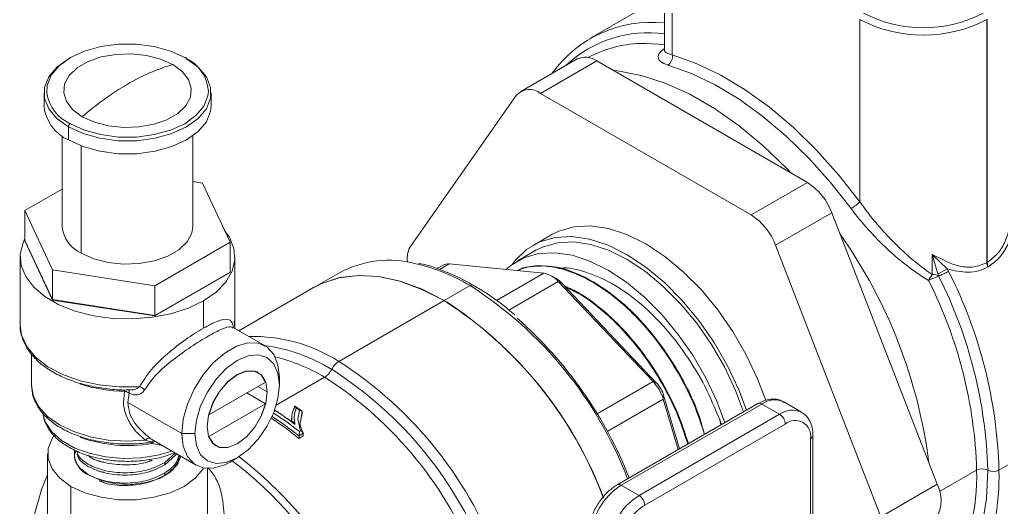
# Model space of a CAD drawing. Header units: centimetres. Extents: x -13594 to 4017, y -3206 to 1780.
# Drawn here: x -504.1 to -375.5, y -3023.6 to -2959.7 of the extents above; entities that cross this region are included whole.
import ezdxf

# ---------------------------------------------------------------- set-up
doc = ezdxf.new("R2010")
doc.units = ezdxf.units.CM

msp = doc.modelspace()

# ---------------------------------------------------------------- linework, layer by layer
at = {"color": 7, "linetype": 'Continuous', "lineweight": 0}
for p, q in [((-419.67, -2944.12), (-419.67, -2963.66)), ((-418.66, -2945.54), (-418.66, -2964.33)), ((-419.67, -2956.55), (-429.43, -2962.18)), ((-394.08, -2983.59), (-394.08, -2959.72)), ((-377.43, -2991.56), (-377.43, -2959.72)), ((-377.38, -2991.53), (-377.38, -2959.7)), ((-431.12, -2964.87), (-438.49, -2969.13)), ((-428.52, -2965.13), (-435.89, -2969.38)), ((-428.52, -2965.13), (-400.93, -2981.06)), ((-500.95, -2969.31), (-500.95, -2971.01)), ((-479.07, -2971.01), (-479.07, -2969.31)), ((-435.89, -2969.38), (-408.3, -2985.31)), ((-452.87, -2989.29), (-439.08, -2969.67)), ((-497.74, -2973.77), (-497.74, -2975.47)), ((-498.57, -2974.94), (-498.57, -2986.81)), ((-481.45, -2986.81), (-481.45, -2974.94)), ((-496.06, -2976.27), (-496.06, -2990.31)), ((-480.18, -2981.14), (-481.45, -2980.94)), ((-408.3, -2985.31), (-400.93, -2981.06)), ((-498.57, -2981.93), (-503.44, -2984.74)), ((-476.58, -2988.89), (-480.18, -2981.14)), ((-503.44, -2984.74), (-499.84, -2992.49)), ((-503.44, -2984.74), (-503.44, -2988.65)), ((-397.74, -2985.02), (-405.11, -2989.28)), ((-397.74, -2985.02), (-383.95, -3020.57)), ((-503.44, -2988.65), (-499.84, -2996.4)), ((-503.44, -2988.68), (-503.43, -2988.67)), ((-499.84, -2996.43), (-503.44, -2988.68)), ((-503.44, -2988.68), (-503.44, -2988.71)), ((-503.44, -2988.71), (-499.84, -2996.46)), ((-434.43, -2987.87), (-436.89, -2989.29)), ((-486.41, -2994.57), (-476.58, -2988.89)), ((-476.58, -2988.89), (-476.58, -2992.8)), ((-436.51, -2989.94), (-438.96, -2991.36)), ((-405.11, -2989.28), (-391.32, -3024.83)), ((-504.07, -2990.81), (-504.07, -2999.74)), ((-475.94, -2999.74), (-475.94, -2990.81)), ((-384.6, -2993.13), (-384.6, -2990.49)), ((-384.6, -2990.49), (-382.63, -2992.36)), ((-383.85, -2993.03), (-384.6, -2990.49)), ((-499.84, -2992.49), (-486.41, -2994.57)), ((-499.84, -2992.49), (-499.84, -2996.4)), ((-448.66, -2991.87), (-449.48, -2992.34)), ((-447.86, -2991.71), (-449.13, -2992.45)), ((-435.46, -2992.94), (-447.86, -2991.71)), ((-438.21, -2992.23), (-438.93, -2992.6)), ((-377.43, -2991.56), (-377.38, -2991.53)), ((-377.25, -2992.09), (-377.3, -2992.12)), ((-486.41, -2998.48), (-476.58, -2992.8)), ((-476.58, -2992.83), (-486.41, -2998.51)), ((-486.41, -2998.54), (-476.58, -2992.86)), ((-476.59, -2992.81), (-476.58, -2992.83)), ((-476.58, -2992.83), (-476.58, -2992.86)), ((-462.24, -2992.87), (-465.61, -2994.82)), ((-441.67, -2996.53), (-435.46, -2992.94)), ((-433.78, -2993.69), (-434.52, -2993.27)), ((-486.41, -2994.57), (-486.41, -2998.48)), ((-465.64, -2994.83), (-475.41, -3000.47)), ((-445.14, -2994.56), (-448.51, -2996.51)), ((-433.58, -2994.03), (-440.06, -2997.77)), ((-421.17, -3007.12), (-433.58, -2994.03)), ((-433.58, -2994.03), (-433.12, -2994.22)), ((-433.12, -2994.22), (-420.72, -3007.32)), ((-499.84, -2996.4), (-486.41, -2998.48)), ((-486.41, -2998.51), (-499.84, -2996.43)), ((-499.84, -2996.43), (-499.84, -2996.46)), ((-499.84, -2996.46), (-486.41, -2998.54)), ((-480.06, -2996.55), (-480.06, -3000.12)), ((-448.54, -2996.52), (-462.33, -3004.49)), ((-486.41, -2998.51), (-486.41, -2998.54)), ((-476.16, -3000.15), (-476.23, -3000.11)), ((-471.99, -3002.44), (-476.18, -3000.03)), ((-475.96, -3000.15), (-476.02, -2999.2)), ((-475.96, -3000.15), (-475.94, -2999.74)), ((-502.58, -3003.53), (-502.58, -3007.68)), ((-472.88, -3005.96), (-473.09, -3005.83)), ((-464.19, -3006.56), (-470.53, -3010.21)), ((-470.12, -3007.57), (-470.12, -3006.58)), ((-471.93, -3007.19), (-479.36, -3011.49)), ((-471.72, -3008.49), (-472.94, -3007.78)), ((-428.5, -3011.35), (-421.17, -3007.12)), ((-421.17, -3007.12), (-420.72, -3007.32)), ((-490.05, -3008.22), (-489.62, -3008.21)), ((-489.78, -3008.67), (-489.96, -3009.86)), ((-474.38, -3008.61), (-471.93, -3010.03)), ((-419.85, -3009.42), (-419.79, -3008.93)), ((-419.79, -3008.93), (-417.7, -3015.95)), ((-482.89, -3013.95), (-489.96, -3009.86)), ((-479.36, -3014.32), (-471.93, -3010.03)), ((-467.15, -3010.99), (-468.15, -3010.31)), ((-419.85, -3009.42), (-427.17, -3013.65)), ((-407.43, -3010.02), (-425.85, -3020.65)), ((-406.91, -3010.07), (-425.33, -3020.7)), ((-417.88, -3016.05), (-419.85, -3009.42)), ((-406.91, -3010.07), (-404.58, -3011.42)), ((-401.71, -3011.13), (-404.05, -3009.78)), ((-479.37, -3011.48), (-479.36, -3011.49)), ((-468.54, -3011.9), (-468.54, -3012.32)), ((-467.69, -3012.05), (-467.47, -3010.91)), ((-467.11, -3011.11), (-467.35, -3012.37)), ((-467.11, -3011.42), (-467.11, -3011.13)), ((-422.99, -3022.05), (-404.58, -3011.42)), ((-468.52, -3012.39), (-468.5, -3012.07)), ((-468.52, -3012.4), (-468.52, -3012.39)), ((-468.49, -3012.29), (-468.51, -3012.46)), ((-467.34, -3013.6), (-467.69, -3012.05)), ((-403.84, -3012.69), (-422.26, -3023.32)), ((-412.42, -3012.16), (-412.27, -3012.81)), ((-412.22, -3012.78), (-412.42, -3012.16)), ((-375.86, -3018.73), (-366.04, -3013.06)), ((-481.17, -3013.95), (-482.89, -3013.95)), ((-479.38, -3014.31), (-479.36, -3014.32)), ((-466.98, -3013.9), (-467.54, -3014.22)), ((-467.54, -3014.57), (-466.98, -3014.25)), ((-467.54, -3014.57), (-467.54, -3014.28)), ((-467.5, -3013.69), (-467.34, -3013.6)), ((-466.98, -3014.25), (-467.07, -3013.94)), ((-466.98, -3014.25), (-466.98, -3013.93)), ((-400.22, -3032.16), (-400.22, -3014.18)), ((-485.62, -3015.46), (-486.82, -3015.23)), ((-486.51, -3014.91), (-481.02, -3018.08)), ((-478.63, -3015.43), (-478.41, -3015.55)), ((-400.53, -3032.58), (-400.53, -3014.61)), ((-500.49, -3016.59), (-500.49, -3026.84)), ((-496.95, -3016.75), (-496.95, -3017.03)), ((-483.76, -3016.5), (-485.1, -3017.73)), ((-485.1, -3018.03), (-483.65, -3016.7)), ((-493.08, -3017.69), (-493.4, -3017.64)), ((-485.1, -3017.73), (-485.1, -3018.03)), ((-476.5, -3017.63), (-475.64, -3017.14)), ((-493.08, -3019.01), (-493.36, -3018.95)), ((-485.1, -3019.08), (-485.1, -3019.38)), ((-479.53, -3024.76), (-479.53, -3018.5)), ((-378.79, -3018.74), (-383.64, -3021.54)), ((-497.42, -3020.86), (-497.42, -3029.99)), ((-422.99, -3022.05), (-425.33, -3020.7)), ((-391.32, -3024.83), (-383.95, -3020.57)), ((-501.56, -3022.23), (-502.48, -3025.53))]:
    msp.add_line(p, q, dxfattribs=at)
at = {"color": 7, "linetype": 'Continuous', "lineweight": 0, "flags": 128}
for points in [[(-482.52, -2964.7), (-484.37, -2963.85), (-486.51, -2963.25), (-488.82, -2962.95), (-491.19, -2962.95), (-493.51, -2963.25), (-495.64, -2963.85), (-497.5, -2964.7), (-498.98, -2965.77), (-500, -2967), (-500.53, -2968.34), (-500.59, -2969.31)], [(-419.67, -2962.98), (-422.06, -2962.83), (-422.85, -2962.84)], [(-484.08, -2965.6), (-485.67, -2964.88), (-487.52, -2964.41), (-489.5, -2964.2), (-491.52, -2964.27), (-493.45, -2964.61), (-495.17, -2965.22), (-496.6, -2966.04), (-497.65, -2967.04), (-498.25, -2968.15), (-498.37, -2969.31), (-498.01, -2970.46), (-497.18, -2971.52), (-495.93, -2972.44)], [(-418.66, -2964.33), (-415.5, -2965.45), (-412.3, -2966.98), (-409.09, -2968.91), (-405.9, -2971.21), (-402.77, -2973.86), (-399.74, -2976.82), (-396.83, -2980.08), (-394.08, -2983.59)], [(-497.74, -2973.77), (-499.27, -2972.67), (-500.33, -2971.39), (-500.88, -2970.01), (-500.88, -2968.6), (-500.33, -2967.22), (-499.27, -2965.95), (-497.74, -2964.84), (-497.62, -2964.77)], [(-482.27, -2964.84), (-480.75, -2965.95), (-479.68, -2967.22), (-479.14, -2968.6), (-479.14, -2970.01), (-479.68, -2971.39), (-480.75, -2972.67), (-482.27, -2973.77), (-484.19, -2974.65), (-486.4, -2975.27), (-488.78, -2975.58), (-491.23, -2975.58), (-493.62, -2975.27), (-495.83, -2974.65), (-497.74, -2973.77)], [(-495.93, -2972.44), (-494.34, -2973.16), (-492.5, -2973.64), (-490.51, -2973.85), (-488.5, -2973.78), (-486.57, -2973.43), (-484.84, -2972.83), (-483.41, -2972), (-482.37, -2971.01), (-481.77, -2969.89), (-481.65, -2968.73), (-482.01, -2967.58), (-482.84, -2966.52), (-484.08, -2965.6)], [(-403.1, -2979.81), (-403.65, -2979.23), (-406.72, -2976.26), (-409.89, -2973.63), (-413.11, -2971.36), (-416.35, -2969.49), (-419.57, -2968.04), (-422.73, -2967.02), (-425.8, -2966.44), (-426.35, -2966.38)], [(-395.23, -2984.48), (-397.91, -2981.05), (-400.75, -2977.88), (-403.71, -2974.98), (-406.77, -2972.39), (-409.88, -2970.15), (-413.01, -2968.27), (-416.14, -2966.77), (-419.22, -2965.68)], [(-489.99, -2968.16), (-490, -2968.16), (-490.01, -2968.16), (-490.02, -2968.16), (-490.02, -2968.16), (-490.03, -2968.17), (-490.03, -2968.17), (-490.03, -2968.18), (-490.02, -2968.18)], [(-490.02, -2968.18), (-490.02, -2968.18), (-490.01, -2968.18), (-490, -2968.18), (-489.99, -2968.18), (-489.99, -2968.18), (-489.99, -2968.17), (-489.99, -2968.17), (-489.99, -2968.16)], [(-497.5, -2973.35), (-495.64, -2974.2), (-493.51, -2974.79), (-491.19, -2975.1), (-488.82, -2975.1), (-486.51, -2974.79), (-484.37, -2974.2), (-482.52, -2973.35), (-481.04, -2972.28), (-480.01, -2971.04), (-479.48, -2969.71), (-479.42, -2969.1)], [(-497.74, -2975.47), (-495.83, -2976.35), (-493.62, -2976.97), (-491.23, -2977.28), (-488.78, -2977.28), (-486.4, -2976.97), (-484.19, -2976.35), (-482.27, -2975.47), (-480.75, -2974.37), (-479.68, -2973.09), (-479.14, -2971.71), (-479.07, -2971.01)], [(-496.06, -2990.31), (-494.44, -2991.04), (-492.55, -2991.53), (-490.52, -2991.75), (-488.47, -2991.67), (-486.5, -2991.32), (-484.73, -2990.7), (-483.27, -2989.86), (-482.2, -2988.84), (-481.59, -2987.7), (-481.45, -2986.81)], [(-480.06, -2996.55), (-478.41, -2995.4), (-477.14, -2994.09), (-476.32, -2992.67), (-475.96, -2991.19), (-476.08, -2989.69), (-476.67, -2988.23), (-477.3, -2987.33)], [(-434.43, -2987.87), (-433.52, -2987.42), (-431.53, -2986.85), (-429.35, -2986.73), (-427.02, -2987.07), (-424.6, -2987.87), (-422.12, -2989.09), (-419.64, -2990.73), (-417.21, -2992.74), (-414.88, -2995.08), (-412.7, -2997.72), (-410.71, -3000.59), (-408.96, -3003.63), (-407.47, -3006.79), (-406.4, -3009.62)], [(-503.44, -2988.4), (-503.7, -2988.95), (-504.06, -2990.44), (-503.94, -2991.93), (-503.34, -2993.39), (-502.29, -2994.76), (-500.83, -2996), (-498.99, -2997.06), (-496.85, -2997.9), (-494.48, -2998.51), (-491.95, -2998.85), (-489.36, -2998.92), (-486.79, -2998.71), (-484.33, -2998.24), (-482.06, -2997.51), (-480.06, -2996.55)], [(-439.58, -2991.76), (-439.22, -2991.29), (-437.73, -2989.85), (-435.98, -2988.84), (-433.99, -2988.27), (-431.81, -2988.15), (-429.48, -2988.49), (-427.05, -2989.28), (-424.57, -2990.51), (-422.09, -2992.14), (-419.67, -2994.16), (-417.34, -2996.5), (-415.16, -2999.14), (-413.17, -3002), (-411.41, -3005.05), (-409.92, -3008.2), (-408.91, -3010.87)], [(-436.51, -2989.94), (-435.63, -2989.51), (-433.7, -2988.95), (-431.59, -2988.84), (-429.33, -2989.17), (-426.98, -2989.94), (-424.57, -2991.13), (-422.17, -2992.71), (-419.82, -2994.66), (-417.56, -2996.94), (-415.45, -2999.49), (-413.52, -3002.27), (-411.82, -3005.22), (-410.37, -3008.28), (-409.31, -3011.1)], [(-453.36, -2991.14), (-453.35, -2991.42), (-453.35, -2991.48)], [(-440.43, -2992.45), (-439.79, -2991.91), (-438.08, -2990.92), (-436.15, -2990.37), (-434.04, -2990.26), (-431.78, -2990.59), (-429.43, -2991.35), (-427.03, -2992.54), (-424.63, -2994.13), (-422.27, -2996.08), (-420.02, -2998.35), (-417.9, -3000.91), (-415.97, -3003.69), (-414.27, -3006.64), (-412.83, -3009.7), (-411.77, -3012.52)], [(-465.64, -2994.83), (-464.57, -2994.29), (-462.28, -2993.54), (-459.78, -2993.24), (-457.11, -2993.39), (-454.33, -2993.99), (-451.45, -2995.05), (-448.54, -2996.52)], [(-465.61, -2994.82), (-464.55, -2994.28), (-462.25, -2993.52), (-459.75, -2993.22), (-457.09, -2993.37), (-454.3, -2993.98), (-451.43, -2995.03), (-448.51, -2996.51)], [(-504.07, -2999.74), (-503.88, -3001.07), (-503.2, -3002.55), (-502.05, -3003.94), (-500.46, -3005.18), (-498.49, -3006.22), (-496.23, -3007.02), (-493.73, -3007.57), (-491.11, -3007.84), (-488.44, -3007.81)], [(-482.89, -3013.95), (-482.7, -3012.07), (-482.16, -3010.1), (-481.28, -3008.13), (-480.13, -3006.29), (-478.77, -3004.67), (-477.27, -3003.39), (-475.73, -3002.5), (-474.24, -3002.06), (-472.88, -3002.1), (-471.73, -3002.61), (-470.85, -3003.57), (-470.31, -3004.92), (-470.12, -3006.58)], [(-470.12, -3007.57), (-470.31, -3006.03), (-470.86, -3004.81), (-471.74, -3003.99), (-472.88, -3003.64), (-474.21, -3003.77), (-475.64, -3004.38), (-477.07, -3005.42), (-478.41, -3006.83), (-479.55, -3008.5), (-480.43, -3010.33), (-480.98, -3012.19), (-481.17, -3013.95)], [(-479.57, -3013.02), (-479.38, -3011.51), (-478.82, -3009.93), (-477.95, -3008.42), (-476.86, -3007.14), (-475.64, -3006.22), (-474.43, -3005.74), (-473.34, -3005.75), (-472.47, -3006.26), (-471.91, -3007.2), (-471.72, -3008.49)], [(-479.36, -3011.49), (-478.8, -3009.91), (-477.94, -3008.42), (-476.85, -3007.15), (-475.64, -3006.23), (-474.44, -3005.76), (-473.35, -3005.77), (-472.48, -3006.26), (-471.93, -3007.19)], [(-502.58, -3007.68), (-502.34, -3009.08), (-501.64, -3010.43), (-500.49, -3011.69), (-498.94, -3012.79), (-497.05, -3013.69), (-494.89, -3014.37), (-492.55, -3014.79), (-490.1, -3014.94), (-487.66, -3014.81)], [(-481.17, -3013.95), (-480.98, -3015.49), (-480.43, -3016.71), (-479.55, -3017.52), (-478.41, -3017.88), (-477.07, -3017.74), (-475.64, -3017.14), (-474.21, -3016.09), (-472.88, -3014.69), (-471.74, -3013.01), (-470.86, -3011.18), (-470.31, -3009.33), (-470.12, -3007.57)], [(-490.36, -3008.4), (-490.36, -3008.28), (-490.36, -3008.21)], [(-471.72, -3008.49), (-471.91, -3010), (-472.47, -3011.59), (-473.34, -3013.09), (-474.43, -3014.37), (-475.64, -3015.29), (-476.86, -3015.77), (-477.95, -3015.76), (-478.82, -3015.26), (-479.38, -3014.32), (-479.57, -3013.02)], [(-471.93, -3010.03), (-472.48, -3011.6), (-473.35, -3013.1), (-474.44, -3014.36), (-475.64, -3015.28), (-476.85, -3015.76), (-477.94, -3015.75), (-478.8, -3015.25), (-479.36, -3014.32)], [(-501.04, -3011.56), (-500.74, -3012.46), (-499.91, -3013.71), (-498.64, -3014.84), (-497, -3015.79), (-495.05, -3016.52), (-492.88, -3017), (-490.59, -3017.21), (-488.27, -3017.14), (-486.03, -3016.79), (-484.17, -3016.26)], [(-497.42, -3020.86), (-498.88, -3019.8), (-499.9, -3018.58), (-500.42, -3017.26), (-500.42, -3015.91), (-499.9, -3014.59), (-499.65, -3014.21)], [(-476.5, -3017.63), (-477.27, -3018.02), (-478.77, -3018.46), (-480.13, -3018.42), (-481.28, -3017.91), (-482.16, -3016.95), (-482.7, -3015.6), (-482.89, -3013.95)], [(-486.82, -3015.23), (-486.81, -3015.11), (-486.81, -3015.04)], [(-486.68, -3015.05), (-486.74, -3015.12), (-486.82, -3015.23)], [(-494.95, -3019.44), (-493.36, -3020.13), (-491.49, -3020.53), (-489.51, -3020.61), (-487.57, -3020.36), (-485.82, -3019.81), (-484.41, -3019), (-483.46, -3017.99), (-483.04, -3016.91)], [(-500.49, -3019.33), (-501.27, -3021.28), (-501.56, -3022.23)], [(-480.04, -3018.44), (-480.12, -3018.58), (-481.14, -3019.8), (-482.6, -3020.86), (-484.43, -3021.71), (-486.55, -3022.29), (-488.83, -3022.6), (-491.18, -3022.6), (-493.47, -3022.29), (-495.58, -3021.71), (-497.42, -3020.86)], [(-391.51, -3040.4), (-390.77, -3040.26), (-388.13, -3039.47), (-385.72, -3038.22), (-383.57, -3036.54), (-381.71, -3034.45), (-380.16, -3031.96), (-378.93, -3029.11), (-378.04, -3025.93), (-377.5, -3022.45), (-377.32, -3018.73)]]:
    msp.add_lwpolyline(points, dxfattribs=at)
at = {"color": 7, "linetype": 'Continuous', "lineweight": 0}
for centre, radius, start, end in [((-385.75, -2943.76), 17.03, 242.6097, 297.3903), ((-421.4, -2976.02), 15.95, 84.1821, 144.4518), ((-385.75, -2943.66), 18.09, 242.6097, 297.3903), ((-421.77, -2977.17), 15.74, 82.3428, 133.2215), ((-422.37, -2978.09), 15.25, 91.823, 118.4962), ((-419.97, -2964.58), 1.34, 304.399, 10.6605), ((-476.65, -2990.86), 26.33, 106.404, 120.4517), ((-482.42, -2964.82), 0.152, 350.786, 129.2033), ((-484.58, -2969.45), 5.18, 3.8989, 66.497), ((-430.05, -2967.27), 2.63, 54.5328, 114.1568), ((-470.81, -3001.05), 38.07, 120.3116, 131.2911), ((-495.34, -2968.49), 5.32, 188.9342, 246.009), ((-437.34, -2971.16), 2.29, 50.7518, 139.4672), ((-495.59, -2970.55), 5.38, 184.9193, 246.4008), ((-497.21, -2973.79), 0.534, 122.6055, 177.3945), ((-405.25, -2987.79), 7.99, 20.2271, 57.362), ((-397.93, -2979.79), 5.41, 300.0226, 315.4744), ((-412.61, -2992.04), 7.99, 20.2271, 57.362), ((-494.43, -2986.49), 4.15, 184.4583, 246.8619), ((-451.05, -3026.16), 66.55, 7.2306, 35.1808), ((-450.17, -2991), 3.2, 147.6508, 182.3515), ((-455.75, -3004.93), 13.69, 75.1955, 118.2723), ((-457.91, -3015.96), 24.92, 59.1656, 76.8837), ((-448.02, -2993.02), 1.31, 83.0067, 118.977), ((-386.23, -2987.23), 6.26, 292.2875, 305.0378), ((-376.02, -2991.52), 1.41, 181.4013, 205.2161), ((-375.97, -2991.49), 1.41, 181.4013, 205.2161), ((-436.03, -2996.1), 3.21, 40.2667, 79.7387), ((-435.29, -2996.24), 2.96, 42.89, 59.2973), ((-382.9, -2994.71), 2.32, 137.1326, 159.999), ((-380.99, -3000.99), 8.17, 109.8279, 119.9802), ((-437.19, -3020.32), 58.43, 1.5574, 26.875), ((-384.48, -2994.68), 1.56, 62.8855, 94.3499), ((-386.42, -2985.99), 7.77, 289.9843, 300.6594), ((-386.54, -2985.62), 8.17, 289.8279, 299.9802), ((-437.15, -3020.36), 59.85, 1.5574, 26.875), ((-437.1, -3020.39), 61.27, 1.5574, 26.875), ((-444.89, -2994.91), 0.433, 65.411, 125.9351), ((-473.27, -3038.59), 52.25, 21.0034, 57.4245), ((-477.02, -3040.86), 52.7, 20.4994, 57.283), ((-476.99, -3040.84), 52.69, 20.5135, 57.2833), ((-475.07, -3039.78), 54.59, 21.5258, 48.5997), ((-473.58, -3022.19), 20.97, 57.5716, 91.4383), ((-475.07, -3024.8), 22.6, 58.5081, 82.3968), ((-476.61, -3027.4), 24.26, 59.2184, 75.8553), ((-460.96, -3006.65), 2.56, 122.1852, 153.7388), ((-490.85, -3048.88), 52.77, 19.4335, 57.2852), ((-465.56, -3004.39), 2.56, 302.1852, 333.7388), ((-491.42, -3049.11), 50.52, 20.6735, 57.3901), ((-490.99, -3048.86), 51.45, 20.6735, 57.3901), ((-490.19, -2988.72), 19.68, 251.9964, 269.51), ((-488.94, -3009.41), 1.68, 45.6039, 72.6656), ((-425.43, -3011.11), 5.84, 16.8396, 43.1604), ((-423.7, -3010.11), 4.09, 16.8396, 43.1604), ((-490.64, -3009.77), 1.4, 52.1048, 78.5668), ((-490.42, -3008.59), 0.65, 353.4406, 36.3521), ((-488.31, -3040.73), 36.38, 55.0524, 55.8886), ((-407.22, -3010.49), 0.524, 54.3824, 114.3071), ((-405.23, -3012.41), 2.88, 65.6929, 125.6176), ((-491.13, -3043.27), 37.14, 50.5818, 57.5111), ((-491.33, -3043.32), 37.54, 50.677, 57.348), ((-491.1, -3042.97), 37.61, 51.1279, 57.4899), ((-489.05, -3040.74), 35.02, 54.1174, 58.4975), ((-489.87, -3041.51), 36.1, 52.859, 58.021), ((-402.89, -3013.78), 2.9, 66.9385, 125.5082), ((-405.44, -3012.76), 1.6, 2.6055, 57.3945), ((-402.55, -3014.28), 2.05, 350.786, 129.2033), ((-489.99, -2997.38), 18.13, 249.9973, 280.0755), ((-400.74, -3014.13), 0.524, 294.376, 354.2901), ((-487.16, -3015.19), 0.63, 78.1862, 142.8111), ((-493.81, -3016.48), 3.17, 174.066, 248.8635), ((-507.07, -3058.18), 51.97, 5.4904, 52.4337), ((-507.58, -3058.48), 51.56, 5.534, 52.6214), ((-405.42, -3019.7), 26.65, 330.2098, 2.0721), ((-378.05, -3020.16), 1.6, 63.0571, 117.3564), ((-404.45, -3019.7), 28.61, 334.6507, 1.9525), ((-376.6, -3017.3), 1.6, 243.0571, 297.3564), ((-420.58, -3028.12), 8.81, 122.6055, 177.3945), ((-425.63, -3021.1), 0.499, 52.7462, 115.9604), ((-388.2, -3022.7), 4.76, 333.4364, 26.5636), ((-418.25, -3029.46), 8.81, 122.6055, 177.3945), ((-423.86, -3023.39), 1.6, 2.6055, 57.3945), ((-418.38, -3029.39), 7.2, 122.6055, 177.3945)]:
    msp.add_arc(centre, radius, start, end, dxfattribs=at)
for points, knots in [([(-419.22, -2965.68), (-419.58, -2965.54), (-420.3, -2965.26), (-420.59, -2964.62), (-420.32, -2964.03), (-419.88, -2963.66), (-419.74, -2963.54)], [0, 0, 0, 0, 0.28925, 0.577638, 0.866114, 1, 1, 1, 1]), ([(-419.67, -2963.66), (-419.67, -2963.67), (-419.71, -2963.83), (-419.48, -2964.09), (-418.93, -2964.25), (-418.66, -2964.33)], [0, 0, 0, 0, 0.017227, 0.507848, 1, 1, 1, 1]), ([(-394.08, -2983.59), (-393.63, -2984.2), (-392.74, -2985.42), (-391.23, -2987.2), (-389.38, -2989.16), (-387.17, -2991.25), (-385.45, -2992.5), (-384.6, -2993.13)], [0, 0, 0, 0, 0.163452, 0.3273078, 0.5000315, 0.7502157, 1, 1, 1, 1]), ([(-385.08, -2993.91), (-385.99, -2993.31), (-387.83, -2992.11), (-390.47, -2989.82), (-393.01, -2987.29), (-394.49, -2985.42), (-395.23, -2984.48)], [0, 0, 0, 0, 0.24987, 0.50018, 0.749149, 1, 1, 1, 1]), ([(-377.38, -2991.53), (-376.91, -2991.17), (-375.96, -2990.46), (-374.64, -2988.21), (-374.28, -2986.2), (-374.04, -2984.86)], [0, 0, 0, 0, 0.2496389, 0.4998191, 1, 1, 1, 1]), ([(-373.57, -2985.17), (-373.85, -2986.57), (-374.27, -2988.67), (-375.72, -2990.98), (-376.74, -2991.72), (-377.25, -2992.09)], [0, 0, 0, 0, 0.499952, 0.750174, 1, 1, 1, 1]), ([(-384.6, -2990.49), (-383.4, -2991.1), (-381.61, -2992.03), (-379.12, -2992.26), (-377.99, -2991.79), (-377.43, -2991.56)], [0, 0, 0, 0, 0.500153, 0.750249, 1, 1, 1, 1]), ([(-444.71, -2994.52), (-445.19, -2994.25), (-446.59, -2993.47), (-448.9, -2992.49), (-450.82, -2991.81), (-451.79, -2991.66), (-451.88, -2991.64)], [0, 0, 0, 0, 0.200086, 0.5801487, 0.9604138, 1, 1, 1, 1]), ([(-414.43, -3014.06), (-414.8, -3012.91), (-415.61, -3010.37), (-417.51, -3006.53), (-419.9, -3002.72), (-422.66, -2999.3), (-425.66, -2996.42), (-428.78, -2994.18), (-431.9, -2992.65), (-434.89, -2991.94), (-437.28, -2991.91), (-438.48, -2992.42), (-438.91, -2992.6)], [0, 0, 0, 0, 0.088526, 0.195142, 0.301772, 0.408415, 0.515072, 0.621743, 0.728427, 0.835125, 0.941837, 1, 1, 1, 1]), ([(-438.21, -2992.23), (-436.97, -2992.06), (-434.48, -2991.72), (-430.12, -2993.24), (-425.7, -2996.14), (-421.48, -3000.37), (-417.89, -3005.54), (-415.44, -3010.29), (-414.68, -3013.14), (-414.43, -3014.06)], [0, 0, 0, 0, 0.154642, 0.309256, 0.463843, 0.618401, 0.772931, 0.927434, 1, 1, 1, 1]), ([(-412.42, -3012.16), (-413.04, -3010.68), (-414.26, -3007.71), (-416.83, -3003.5), (-419.8, -2999.72), (-423.09, -2996.56), (-426.56, -2994.14), (-429.97, -2992.71), (-432.37, -2992.12), (-433.44, -2992.31), (-433.55, -2992.33)], [0, 0, 0, 0, 0.14081, 0.281234, 0.421966, 0.561999, 0.702585, 0.843228, 0.983276, 1, 1, 1, 1]), ([(-377.3, -2992.12), (-377.7, -2992.31), (-378.52, -2992.7), (-380.32, -2992.93), (-381.71, -2992.59), (-382.63, -2992.36)], [0, 0, 0, 0, 0.245621, 0.500981, 1, 1, 1, 1]), ([(-382.63, -2992.36), (-382.6, -2992.42), (-382.54, -2992.52), (-382.49, -2992.63), (-382.46, -2992.68)], [0, 0, 0, 0, 0.559998, 1, 1, 1, 1]), ([(-383.77, -2993.3), (-383.78, -2993.24), (-383.81, -2993.15), (-383.84, -2993.07), (-383.85, -2993.03)], [0, 0, 0, 0, 0.560001, 1, 1, 1, 1]), ([(-383.76, -2993.3), (-383.77, -2993.3), (-383.77, -2993.3), (-383.77, -2993.3), (-383.77, -2993.3)], [0, 0, 0, 0, 0.56, 1, 1, 1, 1]), ([(-382.46, -2992.68), (-382.46, -2992.68), (-382.46, -2992.69), (-382.46, -2992.69), (-382.45, -2992.7)], [0, 0, 0, 0, 0.56, 1, 1, 1, 1]), ([(-439.29, -2998.4), (-439.87, -2997.91), (-441.34, -2996.67), (-443.16, -2995.44), (-444.39, -2994.71), (-444.71, -2994.52)], [0, 0, 0, 0, 0.32667, 0.827965, 1, 1, 1, 1]), ([(-432.75, -2994.62), (-432.11, -2994.91), (-430.44, -2995.66), (-427.72, -2997.69), (-424.74, -3000.54), (-421.99, -3003.94), (-419.6, -3007.74), (-417.71, -3011.58), (-416.9, -3014.11), (-416.53, -3015.27)], [0, 0, 0, 0, 0.0960448, 0.250937, 0.4058093, 0.5606615, 0.7154938, 0.8703062, 1, 1, 1, 1]), ([(-416.62, -3015.32), (-416.99, -3014.16), (-417.8, -3011.63), (-419.69, -3007.79), (-422.07, -3003.99), (-424.82, -3000.59), (-427.8, -2997.74), (-430.44, -2995.76), (-432.03, -2995.04), (-432.58, -2994.79)], [0, 0, 0, 0, 0.131337, 0.288054, 0.444791, 0.601548, 0.758326, 0.915124, 1, 1, 1, 1]), ([(-480.06, -3000.12), (-479.39, -2999.77), (-478.05, -2999.05), (-476.88, -2998.9), (-476.3, -2999.19), (-476.19, -2999.86), (-476.15, -3000.1)], [0, 0, 0, 0, 0.281401, 0.563718, 0.845961, 1, 1, 1, 1]), ([(-504.04, -2999.45), (-504.05, -2999.51), (-504.15, -3000.06), (-503.93, -3001.14), (-503.36, -3002.58), (-502.35, -3003.93), (-500.98, -3005.16), (-499.26, -3006.22), (-497.25, -3007.09), (-495.01, -3007.73), (-492.63, -3008.11), (-490.94, -3008.26), (-490.08, -3008.23), (-490.05, -3008.22)], [0, 0, 0, 0, 0.011808, 0.1175, 0.222637, 0.329248, 0.438357, 0.549253, 0.660815, 0.772286, 0.883565, 0.99471, 1, 1, 1, 1]), ([(-488.44, -3007.81), (-487.96, -3007.05), (-487, -3005.51), (-484.8, -3003.46), (-482.36, -3001.54), (-480.83, -3000.6), (-480.06, -3000.12)], [0, 0, 0, 0, 0.249988, 0.500272, 0.750508, 1, 1, 1, 1]), ([(-476.23, -3000.11), (-476.32, -3000.04), (-476.57, -2999.83), (-477.58, -3000.19), (-479.37, -3001.11), (-481.69, -3002.55), (-484.06, -3004.26), (-486.27, -3006.1), (-487.27, -3007.51), (-487.77, -3008.21)], [0, 0, 0, 0, 0.08202, 0.235452, 0.388408, 0.54103, 0.694092, 0.847164, 1, 1, 1, 1]), ([(-502.56, -3007.71), (-502.53, -3008.14), (-502.47, -3009.05), (-501.86, -3010.37), (-500.88, -3011.64), (-499.51, -3012.77), (-497.82, -3013.74), (-495.85, -3014.5), (-493.67, -3015.03), (-491.37, -3015.31), (-489.04, -3015.32), (-487.43, -3015.17), (-486.63, -3015.03), (-486.57, -3015.02)], [0, 0, 0, 0, 0.086282, 0.182171, 0.279636, 0.379721, 0.481572, 0.583953, 0.686191, 0.788241, 0.890196, 0.992197, 1, 1, 1, 1]), ([(-489.62, -3008.19), (-489.53, -3008.2), (-489.26, -3008.23), (-488.84, -3008.12), (-488.57, -3007.91), (-488.44, -3007.81)], [0, 0, 0, 0, 0.204569, 0.640001, 1, 1, 1, 1]), ([(-487.66, -3014.81), (-488.13, -3014.4), (-489.09, -3013.58), (-490.1, -3011.97), (-490.66, -3010.18), (-490.46, -3008.99), (-490.36, -3008.4)], [0, 0, 0, 0, 0.2496492, 0.4998888, 0.7528578, 1, 1, 1, 1]), ([(-487.77, -3008.21), (-487.83, -3008.3), (-487.95, -3008.49), (-488.25, -3008.74), (-488.67, -3008.9), (-489.22, -3008.89), (-489.59, -3008.74), (-489.78, -3008.67)], [0, 0, 0, 0, 0.122095, 0.249911, 0.500099, 0.741989, 1, 1, 1, 1]), ([(-489.96, -3009.86), (-489.91, -3010.32), (-489.82, -3011.24), (-488.91, -3012.98), (-487.78, -3013.94), (-487.03, -3014.57)], [0, 0, 0, 0, 0.250623, 0.500627, 1, 1, 1, 1]), ([(-468.5, -3012.07), (-468.49, -3011.84), (-468.49, -3011.29), (-468.24, -3010.79), (-468.09, -3010.48)], [0, 0, 0, 0, 0.403828, 1, 1, 1, 1]), ([(-467.91, -3010.61), (-468.03, -3010.99), (-468.24, -3011.67), (-468.12, -3012.41), (-468.07, -3012.73)], [0, 0, 0, 0, 0.558646, 1, 1, 1, 1]), ([(-467.91, -3010.61), (-467.94, -3010.53), (-467.99, -3010.43), (-468.04, -3010.38), (-468.06, -3010.38), (-468.08, -3010.41), (-468.08, -3010.44), (-468.09, -3010.46), (-468.09, -3010.47)], [0, 0, 0, 0, 0.497916, 0.658867, 0.792514, 0.903458, 0.952938, 1, 1, 1, 1]), ([(-468.09, -3010.48), (-468.09, -3010.48), (-468.09, -3010.47), (-468.09, -3010.47), (-468.09, -3010.47)], [0, 0, 0, 0, 0.56, 1, 1, 1, 1]), ([(-404.03, -3009.87), (-404.18, -3009.76), (-404.63, -3009.45), (-405.56, -3009.38), (-406.55, -3009.56), (-407.17, -3009.88), (-407.43, -3010.02)], [0, 0, 0, 0, 0.162198, 0.46557, 0.770777, 1, 1, 1, 1]), ([(-501.05, -3011.31), (-501.05, -3011.4), (-501.05, -3011.95), (-500.63, -3012.92), (-499.81, -3014.14), (-498.57, -3015.22), (-497.01, -3016.15), (-495.16, -3016.87), (-493.11, -3017.36), (-490.94, -3017.6), (-488.74, -3017.58), (-486.59, -3017.3), (-484.94, -3016.91), (-484.11, -3016.54), (-483.87, -3016.43)], [0, 0, 0, 0, 0.018184, 0.107598, 0.197822, 0.290821, 0.386079, 0.482157, 0.578114, 0.67387, 0.769541, 0.865292, 0.961257, 1, 1, 1, 1]), ([(-467.47, -3010.91), (-467.42, -3010.91), (-467.33, -3010.9), (-467.23, -3010.94), (-467.18, -3010.97), (-467.14, -3011.01), (-467.12, -3011.06), (-467.11, -3011.09), (-467.11, -3011.11)], [0, 0, 0, 0, 0.294375, 0.49954, 0.635832, 0.764054, 0.885096, 1, 1, 1, 1]), ([(-467.13, -3013.7), (-467.24, -3013.39), (-467.52, -3012.59), (-467.27, -3011.86), (-467.11, -3011.42)], [0, 0, 0, 0, 0.382229, 1, 1, 1, 1]), ([(-467.11, -3011.13), (-467.11, -3011.13), (-467.11, -3011.12), (-467.11, -3011.11), (-467.11, -3011.11)], [0, 0, 0, 0, 0.560002, 1, 1, 1, 1]), ([(-400.22, -3014.18), (-400.23, -3013.93), (-400.26, -3013.27), (-400.56, -3012.34), (-401.09, -3011.52), (-401.6, -3011.25), (-401.8, -3011.15)], [0, 0, 0, 0, 0.190404, 0.508877, 0.806471, 1, 1, 1, 1]), ([(-468.52, -3012.36), (-468.52, -3012.36), (-468.52, -3012.35), (-468.51, -3012.33), (-468.48, -3012.3), (-468.41, -3012.33), (-468.27, -3012.45), (-468.15, -3012.62), (-468.07, -3012.73)], [0, 0, 0, 0, 0.023146, 0.047445, 0.102465, 0.251913, 0.502278, 1, 1, 1, 1]), ([(-468.52, -3012.36), (-468.52, -3012.37), (-468.52, -3012.38), (-468.52, -3012.38), (-468.52, -3012.39)], [0, 0, 0, 0, 0.559998, 1, 1, 1, 1]), ([(-467.35, -3012.37), (-467.36, -3012.4), (-467.46, -3012.89), (-467.21, -3013.43), (-466.98, -3013.93)], [0, 0, 0, 0, 0.078442, 1, 1, 1, 1]), ([(-467.54, -3014.22), (-467.54, -3014.2), (-467.53, -3014.16), (-467.52, -3014.06), (-467.51, -3013.94), (-467.5, -3013.81), (-467.5, -3013.73), (-467.5, -3013.69)], [0, 0, 0, 0, 0.1069783, 0.2249477, 0.5004262, 0.7045229, 1, 1, 1, 1]), ([(-467.54, -3014.22), (-467.54, -3014.23), (-467.54, -3014.25), (-467.54, -3014.27), (-467.54, -3014.28)], [0, 0, 0, 0, 0.559999, 1, 1, 1, 1]), ([(-467.34, -3013.6), (-467.29, -3013.62), (-467.2, -3013.64), (-467.09, -3013.72), (-467.01, -3013.8), (-466.99, -3013.87), (-466.98, -3013.9)], [0, 0, 0, 0, 0.298521, 0.500662, 0.767434, 1, 1, 1, 1]), ([(-466.98, -3013.93), (-466.98, -3013.93), (-466.98, -3013.92), (-466.98, -3013.91), (-466.98, -3013.9)], [0, 0, 0, 0, 0.560004, 1, 1, 1, 1]), ([(-486.58, -3015.02), (-486.58, -3015.02), (-486.64, -3015.04), (-486.99, -3015), (-487.39, -3014.89), (-487.66, -3014.81)], [0, 0, 0, 0, 0.017553, 0.345383, 1, 1, 1, 1]), ([(-487.03, -3014.57), (-486.86, -3014.69), (-486.67, -3014.82), (-486.53, -3014.89), (-486.51, -3014.9)], [0, 0, 0, 0, 0.85585, 1, 1, 1, 1]), ([(-486.56, -3015.02), (-486.53, -3015.01), (-486.49, -3014.99), (-486.5, -3014.96), (-486.5, -3014.96)], [0, 0, 0, 0, 0.7574958, 1, 1, 1, 1]), ([(-485.1, -3019.08), (-485.81, -3019.44), (-487.25, -3020.15), (-490.02, -3020.52), (-492.73, -3020.3), (-495.06, -3019.49), (-496.55, -3018.25), (-497.14, -3017.05), (-496.83, -3016.38), (-496.75, -3016.2)], [0, 0, 0, 0, 0.156661, 0.313323, 0.469984, 0.626646, 0.783307, 0.939968, 1, 1, 1, 1]), ([(-485.1, -3017.73), (-485.81, -3018.09), (-487.25, -3018.8), (-490.01, -3019.17), (-492.74, -3018.95), (-495.01, -3018.14), (-496.4, -3017.15), (-496.59, -3016.45), (-496.65, -3016.24)], [0, 0, 0, 0, 0.184351, 0.368701, 0.553052, 0.737403, 0.921753, 1, 1, 1, 1]), ([(-496.61, -3016.65), (-496.56, -3016.82), (-496.37, -3017.48), (-495, -3018.44), (-492.74, -3019.25), (-490.01, -3019.47), (-487.25, -3019.1), (-485.81, -3018.39), (-485.1, -3018.03)], [0, 0, 0, 0, 0.065073, 0.252058, 0.439044, 0.626029, 0.813015, 1, 1, 1, 1]), ([(-495.17, -3016.82), (-495.09, -3016.89), (-494.52, -3017.37), (-492.68, -3017.89), (-490.05, -3018.11), (-487.9, -3017.9), (-486.99, -3017.49), (-486.82, -3017.41)], [0, 0, 0, 0, 0.048699, 0.342627, 0.636556, 0.930484, 1, 1, 1, 1]), ([(-483.29, -3016.77), (-483.36, -3017.09), (-483.54, -3017.96), (-484.49, -3018.65), (-485.1, -3019.08)], [0, 0, 0, 0, 0.364671, 1, 1, 1, 1]), ([(-485.1, -3019.38), (-484.5, -3018.94), (-483.47, -3018.18), (-483.28, -3017.22), (-483.21, -3016.82)], [0, 0, 0, 0, 0.577976, 1, 1, 1, 1]), ([(-493.81, -3017.5), (-493.74, -3017.52), (-493.6, -3017.57), (-493.46, -3017.62), (-493.39, -3017.64)], [0, 0, 0, 0, 0.500027, 1, 1, 1, 1]), ([(-487.19, -3017.6), (-487.12, -3017.58), (-486.98, -3017.53), (-486.84, -3017.48), (-486.77, -3017.46)], [0, 0, 0, 0, 0.49998, 1, 1, 1, 1]), ([(-493.81, -3018.85), (-493.74, -3018.87), (-493.6, -3018.92), (-493.46, -3018.97), (-493.39, -3018.99)], [0, 0, 0, 0, 0.500027, 1, 1, 1, 1]), ([(-493.74, -3020.13), (-493.4, -3020.27), (-492.32, -3020.69), (-490, -3020.81), (-487.25, -3020.46), (-485.82, -3019.74), (-485.1, -3019.38)], [0, 0, 0, 0, 0.137571, 0.425047, 0.712524, 1, 1, 1, 1]), ([(-487.19, -3018.95), (-487.12, -3018.93), (-486.98, -3018.88), (-486.84, -3018.83), (-486.76, -3018.81)], [0, 0, 0, 0, 0.49998, 1, 1, 1, 1]), ([(-479.45, -3018.43), (-479.16, -3018.77), (-478.17, -3019.96), (-477.38, -3022.71), (-477.29, -3026.32), (-477.82, -3028.7), (-478.09, -3029.89)], [0, 0, 0, 0, 0.122971, 0.425962, 0.711992, 1, 1, 1, 1]), ([(-487.19, -3020.3), (-487.12, -3020.28), (-486.98, -3020.23), (-486.84, -3020.18), (-486.76, -3020.16)], [0, 0, 0, 0, 0.49998, 1, 1, 1, 1]), ([(-425.85, -3020.65), (-426.06, -3020.78), (-426.66, -3021.16), (-427.59, -3022.05), (-428.52, -3023.32), (-429.22, -3024.75), (-429.62, -3026.11), (-429.66, -3026.93), (-429.68, -3027.29)], [0, 0, 0, 0, 0.102015, 0.290485, 0.478367, 0.666208, 0.855405, 1, 1, 1, 1])]:
    msp.add_open_spline(points, degree=3, knots=knots, dxfattribs=at)

doc.saveas('drawing.dxf')
